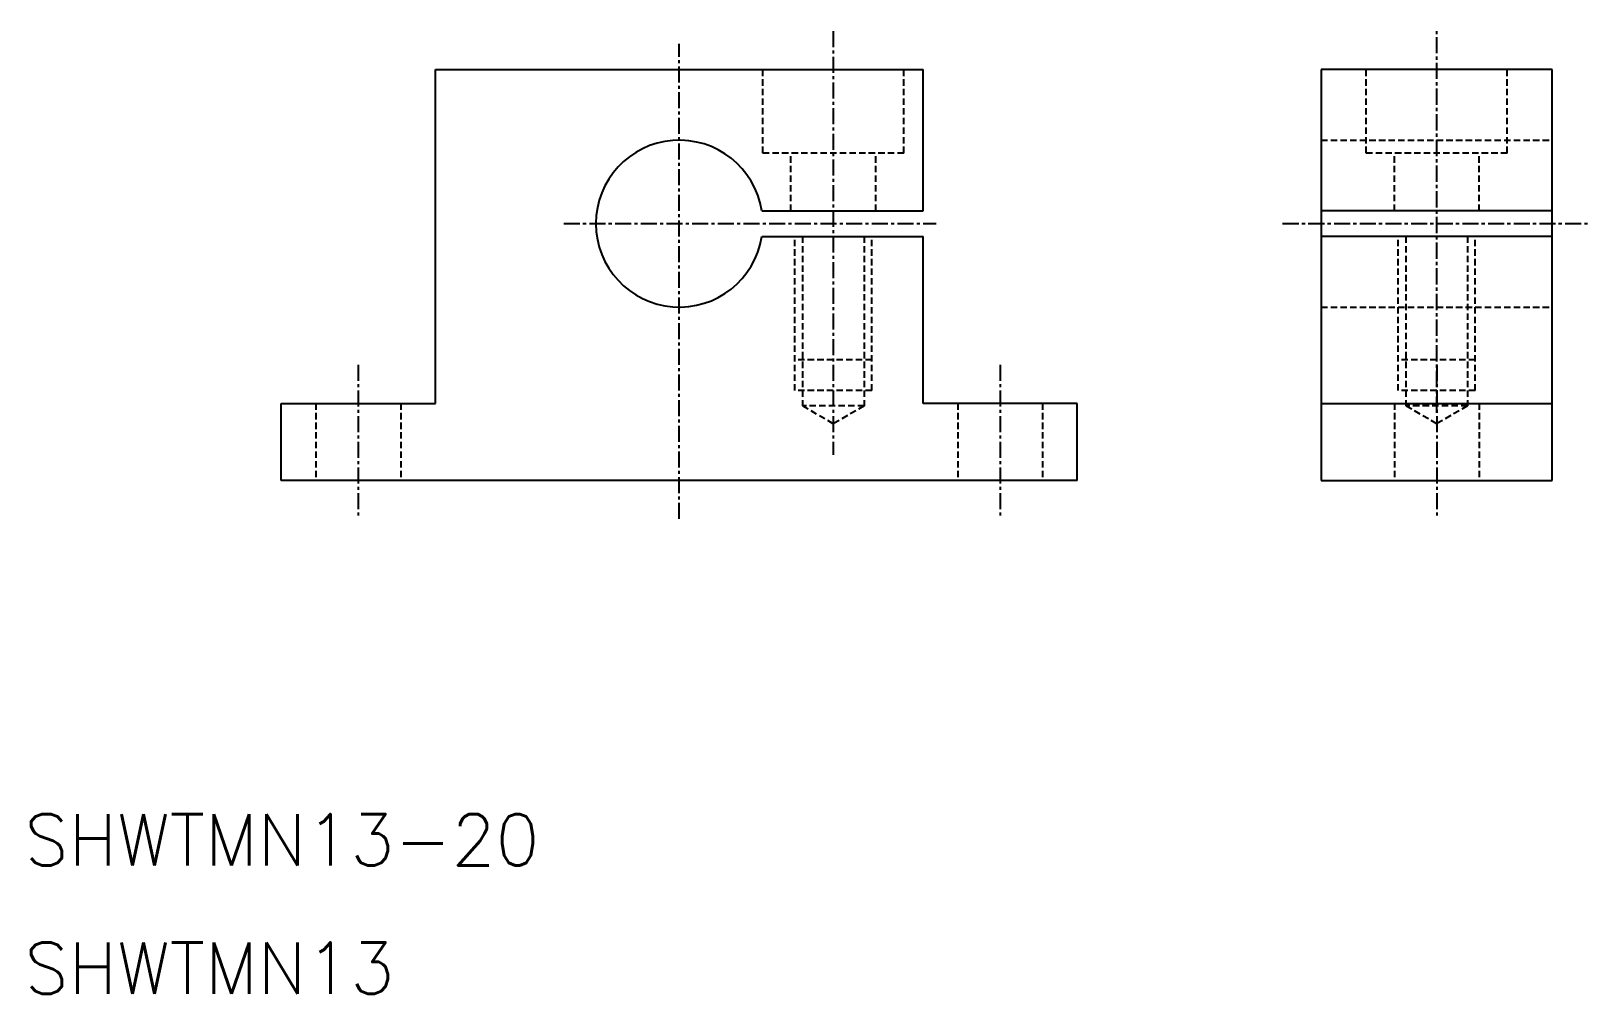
# Model space of a CAD drawing. Extents: x 2 to 123, y 2 to 77.
import ezdxf

# ---------------------------------------------------------------- set-up
doc = ezdxf.new("R2010")
doc.units = 0
doc.linetypes.add('CENTER', pattern=[2, 1.25, -0.25, 0.25, -0.25])
doc.linetypes.add('DASHED', pattern=[0.75, 0.5, -0.25])
doc.layers.get('0').update_dxf_attribs({"linetype": 'CONTINUOUS'})
doc.layers.add('CENTER', color=1, linetype='CENTER')
doc.styles.get("Standard").update_dxf_attribs({"font": 'txt.shx', "bigfont": 'extfont.shx'})

msp = doc.modelspace()

# ---------------------------------------------------------------- linework, layer by layer
at = {"color": 7, "linetype": 'CONTINUOUS'}
for p, q in [((33.26, 74.32), (52.26, 74.32)), ((33.26, 48.32), (33.26, 74.32)), ((52.26, 74.32), (71.26, 74.32)), ((71.26, 63.32), (71.26, 74.32)), ((120.26, 74.32), (102.26, 74.32)), ((102.26, 74.32), (102.26, 42.32)), ((120.26, 42.32), (120.26, 74.32)), ((58.69, 63.32), (71.26, 63.32)), ((120.26, 63.32), (102.26, 63.32)), ((58.69, 61.32), (71.26, 61.32)), ((71.26, 48.32), (71.26, 61.32)), ((120.26, 61.32), (102.26, 61.32)), ((21.26, 42.32), (21.26, 48.32)), ((21.26, 48.32), (33.26, 48.32)), ((83.26, 48.32), (71.26, 48.32)), ((83.26, 42.32), (83.26, 48.32)), ((102.26, 48.32), (120.26, 48.32)), ((83.26, 42.32), (21.26, 42.32)), ((102.26, 42.32), (120.26, 42.32))]:
    msp.add_line(p, q, dxfattribs=at)
at = {"color": 3, "linetype": 'DASHED'}
for p, q in [((58.76, 67.82), (58.76, 74.32)), ((69.76, 67.82), (69.76, 74.32)), ((105.76, 67.82), (105.76, 74.32)), ((116.76, 67.82), (116.76, 74.32)), ((102.26, 68.82), (120.26, 68.82)), ((69.76, 67.82), (58.76, 67.82)), ((60.96, 63.32), (60.96, 67.82)), ((67.56, 63.32), (67.56, 67.82)), ((116.76, 67.82), (105.76, 67.82)), ((107.96, 63.32), (107.96, 67.82)), ((114.56, 63.32), (114.56, 67.82)), ((61.26, 49.32), (61.26, 61.32)), ((61.86, 61.32), (61.86, 48.12)), ((66.66, 61.32), (66.66, 48.12)), ((67.26, 49.32), (67.26, 61.32)), ((108.26, 49.32), (108.26, 61.32)), ((108.86, 61.32), (108.86, 48.12)), ((113.66, 61.32), (113.66, 48.12)), ((114.26, 49.32), (114.26, 61.32)), ((102.26, 55.82), (120.26, 55.82)), ((67.26, 51.72), (61.26, 51.72)), ((114.26, 51.72), (108.26, 51.72)), ((67.26, 49.32), (61.26, 49.32)), ((114.26, 49.32), (108.26, 49.32)), ((23.96, 48.32), (23.96, 42.32)), ((30.56, 48.32), (30.56, 42.32)), ((66.66, 48.12), (61.86, 48.12)), ((64.26, 46.73), (61.86, 48.12)), ((66.66, 48.12), (64.26, 46.73)), ((73.96, 48.32), (73.96, 42.32)), ((80.56, 48.32), (80.56, 42.32)), ((107.96, 48.32), (107.96, 42.32)), ((111.26, 46.73), (108.86, 48.12)), ((113.66, 48.12), (108.86, 48.12)), ((113.66, 48.12), (111.26, 46.73)), ((114.56, 48.32), (114.56, 42.32))]:
    msp.add_line(p, q, dxfattribs=at)
at = {"color": 7, "linetype": 'CONTINUOUS'}
msp.add_arc((52.26, 62.32), 6.5, 8.8499, 351.1501, dxfattribs=at)
at = {"layer": 'CENTER', "color": 1, "linetype": 'CENTER'}
for p, q in [((64.26, 77.32), (64.26, 44.32)), ((111.26, 47.59), (111.26, 77.32)), ((52.26, 39.32), (52.26, 76.32)), ((43.26, 62.32), (72.26, 62.32)), ((99.26, 62.32), (123.26, 62.32)), ((27.26, 51.32), (27.26, 39.32)), ((77.26, 51.32), (77.26, 39.32)), ((111.26, 51.32), (111.26, 39.32))]:
    msp.add_line(p, q, dxfattribs=at)

# ---------------------------------------------------------------- texts
at = {"color": 7, "linetype": 'CONTINUOUS'}
for s, p in [('SHWTMN13-20', (1.26, 12.32)), ('SHWTMN13', (1.26, 2.32))]:
    msp.add_text(s, height=4, dxfattribs=at).set_placement(p)

doc.saveas('drawing.dxf')
